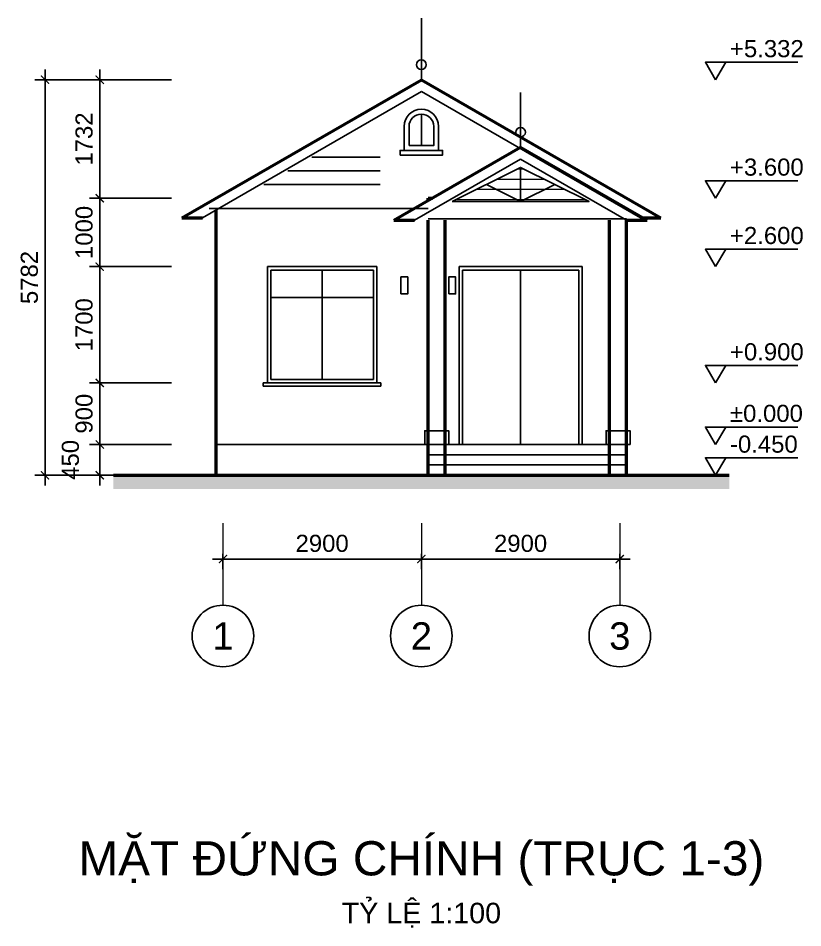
# Model space of a CAD drawing. Header units: millimetres. Extents: x -3500 to 198005, y -63125 to 18900.
# Drawn here: x 11108 to 22574, y -7066 to 6232 of the extents above; entities that cross this region are included whole.
import ezdxf
from ezdxf.enums import TextEntityAlignment as Align

# ---------------------------------------------------------------- set-up
doc = ezdxf.new("R2010")
doc.units = ezdxf.units.MM
doc.header["$LTSCALE"] = 40
doc.linetypes.add('CENTER', pattern=[50.8, 31.75, -6.35, 6.35, -6.35])
for name, color, linetype, lineweight in [('A-ANNO-DIMS', 1, 'Continuous', 18), ('A-ANNO-SYMB', 7, 'Continuous', 25), ('A-ANNO-TEXT', 7, 'Continuous', 18), ('A-ELEV', 7, 'Continuous', 25), ('A-ELEV-OTLN', 7, 'Continuous', 50), ('A-ELEV-PATT', 8, 'Continuous', 9), ('A-SECT-PATT', 8, 'Continuous', 9), ('S-GRID', 1, 'CENTER', 18), ('S-GRID-IDEN', 7, 'Continuous', 25)]:
    doc.layers.add(name, color=color, linetype=linetype, lineweight=lineweight)
doc.styles.add('MCP-ARIAL', font='arial.ttf')
doc.dimstyles.new('MCP-1-100', dxfattribs={"dimscale": 100, "dimtxt": 2.5, "dimasz": 1.2, "dimexe": 1.5, "dimexo": 1.5, "dimgap": 1, "dimtad": 1, "dimdec": 0, "dimdsep": 46, "dimtxsty": 'MCP-ARIAL', "dimblk": 'ARCHTICK', "dimblk1": 'ARCHTICK', "dimblk2": 'ARCHTICK', "dimcen": 0.09, "dimdle": 1.5, "dimclrd": 256, "dimclre": 256, "dimclrt": 256, "dimadec": 0, "dimazin": 0, "dimtfac": 1, "dimtdec": 4, "dimtmove": 2, "dimatfit": 3, "dimfxl": 1, "dimtolj": 1, "dimtzin": 0, "dimarcsym": 0})

# ---------------------------------------------------------------- blocks, each defined once
blk = doc.blocks.new('_ArchTick')
at = {"color": 0, "linetype": 'ByBlock', "const_width": 0.15}
blk.add_lwpolyline([(-0.5, -0.5), (0.5, 0.5)], dxfattribs=at)
blk = doc.blocks.new('*D25')
at = {"layer": 'A-ANNO-DIMS', "lineweight": -2, "transparency": 16777216}
for p, q in [((12300, -600), (12300, 150)), ((13350, 0), (12150, 0)), ((13350, -450), (12150, -450))]:
    blk.add_line(p, q, dxfattribs=at)
at = {"layer": 'Defpoints', "color": 0, "transparency": 16777216}
for p in [(13500, 0), (12300, 0), (13500, -450)]:
    blk.add_point(p, dxfattribs=at)
at = {"layer": 'A-ANNO-DIMS', "lineweight": -2, "transparency": 16777216, "xscale": 120, "yscale": 120, "zscale": 120}
for p, rotation in [((12300, 0), 90), ((12300, -450), 270)]:
    blk.add_blockref('_ArchTick', p, dxfattribs=dict(at, rotation=rotation))
at = {"layer": 'A-ANNO-DIMS', "transparency": 16777216, "insert": (11872, -225), "char_height": 250, "attachment_point": 5, "rotation": 90, "style": 'MCP-ARIAL'}
blk.add_mtext('\\A1;450', dxfattribs=at)
blk = doc.blocks.new('*D26')
at = {"layer": 'A-ANNO-DIMS', "lineweight": -2, "transparency": 16777216}
for p, q in [((12300, -150), (12300, 1050)), ((13350, 900), (12150, 900)), ((13350, 0), (12150, 0))]:
    blk.add_line(p, q, dxfattribs=at)
at = {"layer": 'Defpoints', "color": 0, "transparency": 16777216}
for p in [(12300, 900), (13500, 900), (13500, 0)]:
    blk.add_point(p, dxfattribs=at)
at = {"layer": 'A-ANNO-DIMS', "lineweight": -2, "transparency": 16777216, "xscale": 120, "yscale": 120, "zscale": 120}
for p, rotation in [((12300, 900), 90), ((12300, 0), 270)]:
    blk.add_blockref('_ArchTick', p, dxfattribs=dict(at, rotation=rotation))
at = {"layer": 'A-ANNO-DIMS', "transparency": 16777216, "insert": (12072, 450), "char_height": 250, "attachment_point": 5, "rotation": 90, "style": 'MCP-ARIAL'}
blk.add_mtext('\\A1;900', dxfattribs=at)
blk = doc.blocks.new('*D27')
at = {"layer": 'A-ANNO-DIMS', "lineweight": -2, "transparency": 16777216}
for p, q in [((12300, 750), (12300, 2750)), ((13350, 2600), (12150, 2600)), ((13350, 900), (12150, 900))]:
    blk.add_line(p, q, dxfattribs=at)
at = {"layer": 'Defpoints', "color": 0, "transparency": 16777216}
for p in [(12300, 2600), (13500, 2600), (13500, 900)]:
    blk.add_point(p, dxfattribs=at)
at = {"layer": 'A-ANNO-DIMS', "lineweight": -2, "transparency": 16777216, "xscale": 120, "yscale": 120, "zscale": 120}
for p, rotation in [((12300, 2600), 90), ((12300, 900), 270)]:
    blk.add_blockref('_ArchTick', p, dxfattribs=dict(at, rotation=rotation))
at = {"layer": 'A-ANNO-DIMS', "transparency": 16777216, "insert": (12072, 1750), "char_height": 250, "attachment_point": 5, "rotation": 90, "style": 'MCP-ARIAL'}
blk.add_mtext('\\A1;1700', dxfattribs=at)
blk = doc.blocks.new('*D28')
at = {"layer": 'A-ANNO-DIMS', "lineweight": -2, "transparency": 16777216}
for p, q in [((12300, 2450), (12300, 3750)), ((13350, 3600), (12150, 3600)), ((13350, 2600), (12150, 2600))]:
    blk.add_line(p, q, dxfattribs=at)
at = {"layer": 'Defpoints', "color": 0, "transparency": 16777216}
for p in [(12300, 3600), (13500, 3600), (13500, 2600)]:
    blk.add_point(p, dxfattribs=at)
at = {"layer": 'A-ANNO-DIMS', "lineweight": -2, "transparency": 16777216, "xscale": 120, "yscale": 120, "zscale": 120}
for p, rotation in [((12300, 3600), 90), ((12300, 2600), 270)]:
    blk.add_blockref('_ArchTick', p, dxfattribs=dict(at, rotation=rotation))
at = {"layer": 'A-ANNO-DIMS', "transparency": 16777216, "insert": (12072, 3100), "char_height": 250, "attachment_point": 5, "rotation": 90, "style": 'MCP-ARIAL'}
blk.add_mtext('\\A1;1000', dxfattribs=at)
blk = doc.blocks.new('*D29')
at = {"layer": 'A-ANNO-DIMS', "lineweight": -2, "transparency": 16777216}
for p, q in [((12300, 3450), (12300, 5482)), ((13350, 5332), (12150, 5332)), ((13350, 3600), (12150, 3600))]:
    blk.add_line(p, q, dxfattribs=at)
at = {"layer": 'Defpoints', "color": 0, "transparency": 16777216}
for p in [(12300, 5332), (13500, 5332), (13500, 3600)]:
    blk.add_point(p, dxfattribs=at)
at = {"layer": 'A-ANNO-DIMS', "lineweight": -2, "transparency": 16777216, "xscale": 120, "yscale": 120, "zscale": 120}
for p, rotation in [((12300, 5332), 90), ((12300, 3600), 270)]:
    blk.add_blockref('_ArchTick', p, dxfattribs=dict(at, rotation=rotation))
at = {"layer": 'A-ANNO-DIMS', "transparency": 16777216, "insert": (12072, 4466), "char_height": 250, "attachment_point": 5, "rotation": 90, "style": 'MCP-ARIAL'}
blk.add_mtext('\\A1;1732', dxfattribs=at)
blk = doc.blocks.new('*D30')
at = {"layer": 'A-ANNO-DIMS', "lineweight": -2, "transparency": 16777216}
for p, q in [((11500, -600), (11500, 5482)), ((13350, 5332), (11350, 5332)), ((13350, -450), (11350, -450))]:
    blk.add_line(p, q, dxfattribs=at)
at = {"layer": 'Defpoints', "color": 0, "transparency": 16777216}
for p in [(11500, 5332), (13500, 5332), (13500, -450)]:
    blk.add_point(p, dxfattribs=at)
at = {"layer": 'A-ANNO-DIMS', "lineweight": -2, "transparency": 16777216, "xscale": 120, "yscale": 120, "zscale": 120}
for p, rotation in [((11500, 5332), 90), ((11500, -450), 270)]:
    blk.add_blockref('_ArchTick', p, dxfattribs=dict(at, rotation=rotation))
at = {"layer": 'A-ANNO-DIMS', "transparency": 16777216, "insert": (11272, 2441), "char_height": 250, "attachment_point": 5, "rotation": 90, "style": 'MCP-ARIAL'}
blk.add_mtext('\\A1;5782', dxfattribs=at)
blk = doc.blocks.new('*D31')
at = {"layer": 'A-ANNO-DIMS', "lineweight": -2, "transparency": 16777216}
for p, q in [((13950, -1675), (17150, -1675)), ((14100, -1600), (14100, -1825)), ((17000, -1600), (17000, -1825))]:
    blk.add_line(p, q, dxfattribs=at)
at = {"layer": 'Defpoints', "color": 0, "transparency": 16777216}
for p in [(14100, -1450), (17000, -1450), (17000, -1675)]:
    blk.add_point(p, dxfattribs=at)
at = {"layer": 'A-ANNO-DIMS', "lineweight": -2, "transparency": 16777216, "xscale": 120, "yscale": 120, "zscale": 120, "rotation": 180}
blk.add_blockref('_ArchTick', (14100, -1675), dxfattribs=at)
at = {"layer": 'A-ANNO-DIMS', "lineweight": -2, "transparency": 16777216, "xscale": 120, "yscale": 120, "zscale": 120}
blk.add_blockref('_ArchTick', (17000, -1675), dxfattribs=at)
at = {"layer": 'A-ANNO-DIMS', "transparency": 16777216, "insert": (15550, -1447), "char_height": 250, "attachment_point": 5, "style": 'MCP-ARIAL'}
blk.add_mtext('\\A1;2900', dxfattribs=at)
blk = doc.blocks.new('*D32')
at = {"layer": 'A-ANNO-DIMS', "lineweight": -2, "transparency": 16777216}
for p, q in [((16850, -1675), (20050, -1675)), ((17000, -1600), (17000, -1825)), ((19900, -1600), (19900, -1825))]:
    blk.add_line(p, q, dxfattribs=at)
at = {"layer": 'Defpoints', "color": 0, "transparency": 16777216}
for p in [(17000, -1450), (19900, -1450), (19900, -1675)]:
    blk.add_point(p, dxfattribs=at)
at = {"layer": 'A-ANNO-DIMS', "lineweight": -2, "transparency": 16777216, "xscale": 120, "yscale": 120, "zscale": 120, "rotation": 180}
blk.add_blockref('_ArchTick', (17000, -1675), dxfattribs=at)
at = {"layer": 'A-ANNO-DIMS', "lineweight": -2, "transparency": 16777216, "xscale": 120, "yscale": 120, "zscale": 120}
blk.add_blockref('_ArchTick', (19900, -1675), dxfattribs=at)
at = {"layer": 'A-ANNO-DIMS', "transparency": 16777216, "insert": (18450, -1447), "char_height": 250, "attachment_point": 5, "style": 'MCP-ARIAL'}
blk.add_mtext('\\A1;2900', dxfattribs=at)

msp = doc.modelspace()

# ---------------------------------------------------------------- hatches: boundary and pattern name
at = {"layer": 'A-ELEV-PATT'}
h = msp.add_hatch(dxfattribs=at)
h.set_pattern_fill('LINE', color=256, scale=47, style=0)
h.paths.add_polyline_path([(17450, 3550), (19450, 3550), (18450, 4050)], flags=16)
at = {"layer": 'A-SECT-PATT'}
h = msp.add_hatch(dxfattribs=at)
h.set_pattern_fill('EARTH', color=256, scale=15, style=0)
h.paths.add_polyline_path([(12500, -450), (21500, -450), (21500, -650), (12500, -650)], flags=16)

# ---------------------------------------------------------------- linework, layer by layer
at = {"layer": 'A-ANNO-SYMB'}
for p, q in [((21150, 5587), (22500, 5587)), ((21150, 3855), (22500, 3855)), ((21150, 2855), (22500, 2855)), ((21150, 1155), (22500, 1155)), ((21150, 255), (22500, 255)), ((21150, -195), (22500, -195))]:
    msp.add_line(p, q, dxfattribs=at)
for points in [[(21300, 5332), (21150, 5587), (21450, 5587)], [(21300, 3600), (21150, 3855), (21450, 3855)], [(21300, 2600), (21150, 2855), (21450, 2855)], [(21300, 900), (21150, 1155), (21450, 1155)], [(21300, 0), (21150, 255), (21450, 255)], [(21300, -450), (21150, -195), (21450, -195)]]:
    msp.add_lwpolyline(points, close=True, dxfattribs=at)
at = {"layer": 'A-ELEV'}
for p, q in [((17000, 5332), (17000, 6232)), ((13800, 3311.325), (17000, 5158.846)), ((17000, 5158.846), (20200, 3311.325)), ((18450, 4344.893), (18450, 5144.893)), ((17000, 4370), (17000, 4830)), ((15400, 4200), (16400, 4200)), ((16900, 3276.795), (18450, 4171.688)), ((18450, 4171.688), (20000, 3276.795)), ((15050, 4000), (16400, 4000)), ((18450, 3550), (18450, 4050)), ((14700, 3800), (16400, 3800)), ((18450, 3550), (17950, 3800)), ((18450, 3550), (18950, 3800)), ((13900, 3450), (17100, 3450)), ((17100, 3300), (20000, 3300)), ((16350, 2600), (14750, 2600)), ((14750, 2600), (14750, 900)), ((16300, 2550), (14800, 2550)), ((14800, 2550), (14800, 950)), ((15550, 950), (15550, 2550)), ((16300, 950), (16300, 2550)), ((16350, 900), (16350, 2600)), ((19350, 2600), (17550, 2600)), ((17550, 2600), (17550, 0)), ((19300, 2550), (17600, 2550)), ((17600, 2550), (17600, 0)), ((18450, 0), (18450, 2550)), ((19300, 0), (19300, 2550)), ((19350, 0), (19350, 2600)), ((14800, 2150), (16300, 2150)), ((14800, 950), (16300, 950)), ((16410, 900), (14690, 900)), ((14690, 900), (14690, 850)), ((14690, 850), (16410, 850)), ((14750, 900), (16350, 900)), ((16410, 850), (16410, 900)), ((14000, 0), (17100, 0)), ((17350, 0), (19750, 0)), ((17550, 0), (19350, 0)), ((17600, 0), (19300, 0))]:
    msp.add_line(p, q, dxfattribs=at)
for points in [[(16750, 4300), (17250, 4300), (17250, 4650, 1), (16750, 4650)], [(16820, 4370), (17180, 4370), (17180, 4650, 1), (16820, 4650)]]:
    msp.add_lwpolyline(points, format="xyb", close=True, dxfattribs=at)
for points in [[(16690, 4230), (17310, 4230), (17310, 4300), (16690, 4300)], [(17450, 3550), (19450, 3550), (18450, 4050)], [(16700, 2200), (16800, 2200), (16800, 2450), (16700, 2450)], [(17400, 2200), (17500, 2200), (17500, 2450), (17400, 2450)], [(17050, 0), (17400, 0), (17400, 200), (17050, 200)], [(19700, 0), (20050, 0), (20050, 200), (19700, 200)], [(17100, -150), (20000, -150), (20000, 0), (17100, 0)], [(17100, -300), (20000, -300), (20000, -150), (17100, -150)], [(17100, -450), (20000, -450), (20000, -300), (17100, -300)]]:
    msp.add_lwpolyline(points, close=True, dxfattribs=at)
for centre in [(17000, 5552), (18450, 4564.893)]:
    msp.add_circle(centre, 70, dxfattribs=at)
at = {"layer": 'A-ELEV-OTLN'}
for p, q in [((13500, 3311.325), (17000, 5332.051)), ((17000, 5332.051), (20500, 3311.325)), ((16600, 3276.795), (18450, 4344.893)), ((18450, 4344.893), (20300, 3276.795)), ((17100, 3564.893), (17100, 3600)), ((17100, 3600), (17160.808, 3600)), ((17350, 3536.025), (17350, 3537.18)), ((14000, -450), (14000, 3427.372)), ((17100, 3391.688), (17100, 3392.842)), ((19750, 3420.555), (19750, 3421.71)), ((13500, 3311.325), (13800, 3311.325)), ((16600, 3276.795), (16900, 3276.795)), ((17100, -450), (17100, 3277.295)), ((17350, -450), (17350, 3277.295)), ((19750, -450), (19750, 3277.295)), ((20000, -450), (20000, 3277.372)), ((20000, 3276.795), (20300, 3276.795)), ((20200, 3311.325), (20500, 3311.325)), ((12500, -450), (21500, -450))]:
    msp.add_line(p, q, dxfattribs=at)
at = {"layer": 'S-GRID'}
for p, q in [((14100, -1150), (14100, -2350)), ((17000, -1150), (17000, -2350)), ((19900, -1150), (19900, -2350))]:
    msp.add_line(p, q, dxfattribs=at)
at = {"layer": 'S-GRID-IDEN'}
for centre in [(14100, -2800), (17000, -2800), (19900, -2800)]:
    msp.add_circle(centre, 450, dxfattribs=at)

# ---------------------------------------------------------------- texts
at = {"layer": 'A-ANNO-SYMB', "style": 'MCP-ARIAL'}
for s, p in [('+5.332', (21510, 5662)), ('+3.600', (21510, 3930)), ('+2.600', (21510, 2930)), ('+0.900', (21510, 1230)), ('±0.000', (21510, 330)), ('-0.450', (21510, -120))]:
    msp.add_text(s, height=250, dxfattribs=at).set_placement(p)
at = {"layer": 'A-ANNO-TEXT', "style": 'MCP-ARIAL'}
for s, height, p in [('MẶT ĐỨNG CHÍNH (TRỤC 1-3)', 500, (17000, -6300)), ('TỶ LỆ 1:100', 300, (17000, -7000))]:
    msp.add_text(s, height=height, dxfattribs=at).set_placement(p, align=Align.CENTER)
at = {"layer": 'S-GRID-IDEN', "style": 'MCP-ARIAL'}
for s, p in [('1', (14100, -2800)), ('2', (17000, -2800)), ('3', (19900, -2800))]:
    msp.add_text(s, height=400, dxfattribs=at).set_placement(p, align=Align.MIDDLE_CENTER)

# ---------------------------------------------------------------- dimensions: what is measured, and where the dimension line sits
at = {"layer": 'A-ANNO-DIMS'}
for base, p1, p2, picture, middle in [((11500, 5332), (13500, -450), (13500, 5332), '*D30', (11272.357, 2441)), ((12300, 5332), (13500, 3600), (13500, 5332), '*D29', (12072.271, 4466)), ((12300, 3600), (13500, 2600), (13500, 3600), '*D28', (12072.357, 3100)), ((12300, 2600), (13500, 900), (13500, 2600), '*D27', (12072.357, 1750)), ((12300, 900), (13500, 0), (13500, 900), '*D26', (12072.357, 450)), ((12300, 0), (13500, -450), (13500, 0), '*D25', (11872.357, -225))]:
    dim = msp.add_linear_dim(base=base, p1=p1, p2=p2, angle=90, dimstyle='MCP-1-100', dxfattribs=at)
    dim.commit()
    dim.dimension.update_dxf_attribs({"geometry": picture, "text_midpoint": middle})
for base, p1, p2, picture, middle in [((17000, -1675), (14100, -1450), (17000, -1450), '*D31', (15550, -1447.357)), ((19900, -1675), (17000, -1450), (19900, -1450), '*D32', (18450, -1447.357))]:
    dim = msp.add_linear_dim(base=base, p1=p1, p2=p2, dimstyle='MCP-1-100', dxfattribs=at)
    dim.commit()
    dim.dimension.update_dxf_attribs({"geometry": picture, "text_midpoint": middle})

doc.saveas('drawing.dxf')
